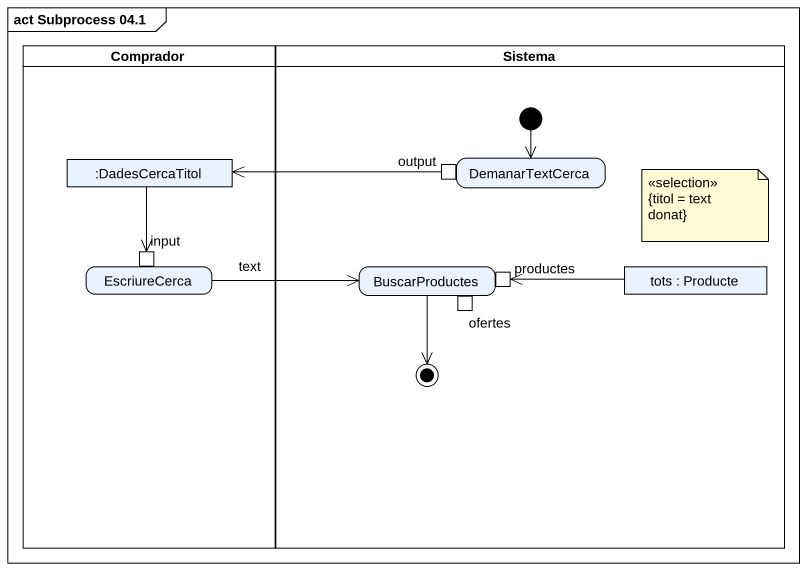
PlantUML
@startuml
mainframe act Subprocess 04.1
hide empty description
state Comprador <<partition>> {
  state ":DadesCercaTitol" as DadesCercaTitol <<object>>
  state EscriureCerca {
    state input <<inputPin>>
  }
}
state Sistema <<partition>> {
  state DemanarTextCerca {
    state output <<outputPin>>
  }
  state BuscarProductes {
    state productes <<inputPin>>
    state ofertes <<outputPin>>
  }
  state "tots : Producte" as tots <<object>>
  [*] --> DemanarTextCerca
  BuscarProductes --> [*]
}
DadesCercaTitol --> input
output -left-> DadesCercaTitol
EscriureCerca -right-> BuscarProductes : text
tots -left-> productes
note as N1
  <<selection>>
  {titol = text donat}
end note
@enduml
